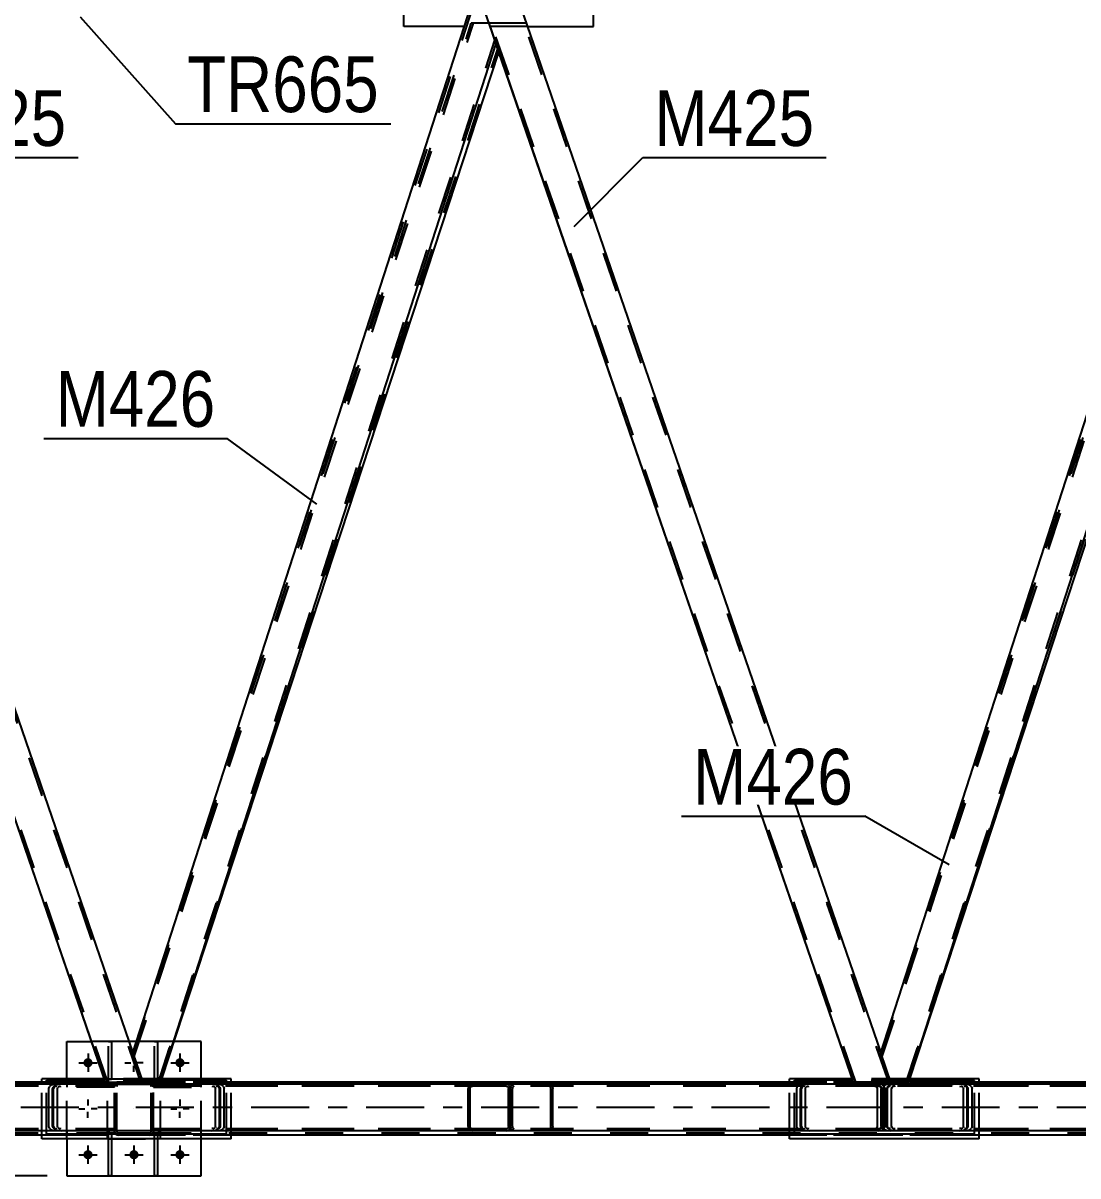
# Model space of a CAD drawing. Header units: millimetres. Extents: x -836 to 353, y -855 to -14.
# Drawn here: x 53.5 to 107.7, y -117.9 to -58.6 of the extents above; entities that cross this region are included whole.
import ezdxf

# ---------------------------------------------------------------- set-up
doc = ezdxf.new("R2010")
doc.units = ezdxf.units.MM
doc.linetypes.add('DXK_LINE_DOT2', pattern=[3.9198, 1.9599, -1.9599])
doc.linetypes.add('DXK_LINE_DOT3', pattern=[5.9187, 2.979, -0.9799, 0.9799, -0.9799])
doc.styles.add('Arial Narrow', font='ARIALN.TTF', dxfattribs={"height": 0.2})

# ---------------------------------------------------------------- blocks, each defined once
blk = doc.blocks.new('Part-570393895-10934 - 10523')
at = {"color": 7, "linetype": 'DXK_LINE_DOT2'}
for p, q in [((40.888, -58.637), (38.965, -58.637)), ((39.477, -60.125), (38.965, -58.637)), ((57.824, -113.084), (39.08, -58.637)), ((59.517, -113.084), (40.772, -58.637)), ((59.632, -113.084), (40.888, -58.637)), ((57.709, -113.084), (57.647, -112.902)), ((57.709, -113.084), (59.632, -113.084)), ((57.709, -113.084), (57.727, -113.084))]:
    blk.add_line(p, q, dxfattribs=at)
at = {"color": 2, "linetype": 'Continuous'}
blk.add_line((57.647, -112.902), (39.477, -60.125), dxfattribs=at)
blk = doc.blocks.new('Bolt-570393895-10650 - 10523')
at = {"linetype": 'Continuous'}
for points in [[(57.039, -112.084, -1), (56.566, -112.083, -1)], [(61.766, -112.084, -1), (61.294, -112.084, -1)], [(57.039, -116.811, -1), (56.566, -116.811, -1)], [(59.402, -116.811, -1), (58.929, -116.811, -1)], [(61.766, -116.811, -1), (61.293, -116.811, -1)]]:
    blk.add_hatch(color=1, dxfattribs=at).paths.add_polyline_path(points)
at = {"color": 1, "linetype": 'Continuous'}
for p, q in [((56.803, -111.611), (56.803, -112.556)), ((59.166, -111.611), (59.166, -111.926)), ((61.53, -111.611), (61.53, -112.557)), ((56.33, -112.083), (57.275, -112.084)), ((58.694, -112.084), (59.008, -112.084)), ((59.166, -112.556), (59.166, -112.242)), ((59.639, -112.084), (59.324, -112.084)), ((61.057, -112.084), (62.003, -112.084)), ((56.802, -113.974), (56.802, -114.289)), ((61.53, -113.975), (61.53, -114.29)), ((56.33, -114.447), (56.645, -114.447)), ((56.802, -114.92), (56.802, -114.605)), ((57.275, -114.447), (56.96, -114.447)), ((61.057, -114.448), (61.372, -114.448)), ((61.53, -114.92), (61.53, -114.606)), ((62.002, -114.448), (61.688, -114.448)), ((56.802, -116.338), (56.802, -117.284)), ((59.166, -116.338), (59.166, -117.284)), ((61.53, -116.339), (61.529, -117.284)), ((56.329, -116.811), (57.275, -116.811)), ((58.693, -116.811), (59.639, -116.811)), ((61.057, -116.811), (62.002, -116.811))]:
    blk.add_line(p, q, dxfattribs=at)
blk = doc.blocks.new('Part-570393895-11358 - 10523')
at = {"color": 7, "linetype": 'DXK_LINE_DOT2'}
for p, q in [((57.802, -115.993), (57.803, -112.902)), ((57.803, -112.902), (60.53, -112.902)), ((60.53, -115.993), (60.53, -112.902)), ((57.802, -115.993), (60.53, -115.993))]:
    blk.add_line(p, q, dxfattribs=at)
blk = doc.blocks.new('Part-570393895-10839 - 10523')
at = {"color": 2, "linetype": 'Continuous'}
for p, q in [((57.647, -112.902), (54.424, -112.902)), ((54.424, -113.183), (54.424, -112.902)), ((64.169, -112.902), (60.595, -112.902)), ((64.169, -113.181), (64.169, -112.902)), ((54.424, -115.993), (54.424, -115.583)), ((64.169, -115.993), (54.424, -115.993)), ((64.169, -115.993), (64.169, -115.583))]:
    blk.add_line(p, q, dxfattribs=at)
at = {"color": 7, "linetype": 'DXK_LINE_DOT2'}
for p, q in [((54.424, -115.583), (54.424, -113.183)), ((60.595, -112.902), (57.647, -112.902)), ((64.169, -115.583), (64.169, -113.181))]:
    blk.add_line(p, q, dxfattribs=at)
blk = doc.blocks.new('Part-570393895-10755 - 10523')
at = {"color": 7, "linetype": 'DXK_LINE_DOT2'}
for p, q in [((59.12, -111.596), (76.51, -58.637)), ((59.178, -111.766), (76.625, -58.637)), ((77.423, -58.637), (76.51, -58.637)), ((77.786, -59.691), (77.423, -58.637)), ((77.935, -60.125), (77.84, -59.849)), ((60.43, -113.084), (77.877, -59.954)), ((59.632, -113.084), (59.12, -111.596)), ((60.545, -113.084), (59.632, -113.084)), ((60.545, -113.084), (60.604, -112.902))]:
    blk.add_line(p, q, dxfattribs=at)
at = {"color": 2, "linetype": 'Continuous'}
for p, q in [((77.818, -59.784), (77.786, -59.691)), ((77.935, -60.125), (77.818, -59.784)), ((60.604, -112.902), (77.935, -60.125))]:
    blk.add_line(p, q, dxfattribs=at)
blk = doc.blocks.new('Part-570393895-10776 - 10523')
at = {"color": 2, "linetype": 'Continuous'}
for p, q in [((77.128, -57.727), (77.11, -57.727)), ((78.891, -57.727), (77.128, -57.727)), ((79.033, -57.727), (78.891, -57.727)), ((79.033, -57.727), (97.571, -111.575)), ((96.202, -113.183), (77.786, -59.69))]:
    blk.add_line(p, q, dxfattribs=at)
at = {"color": 7, "linetype": 'DXK_LINE_DOT2'}
for p, q in [((77.786, -59.69), (77.11, -57.727)), ((96.317, -113.183), (77.226, -57.727)), ((98.009, -113.183), (78.918, -57.727)), ((79.016, -57.727), (78.966, -57.727)), ((79.033, -57.727), (79.016, -57.727)), ((98.125, -113.183), (97.571, -111.575)), ((96.202, -113.183), (98.125, -113.183)), ((96.202, -113.183), (96.219, -113.183))]:
    blk.add_line(p, q, dxfattribs=at)
blk = doc.blocks.new('Part-570393895-11237 - 10523')
at = {"color": 2, "linetype": 'Continuous'}
for p, q in [((73.042, -55.909), (73.042, -55.719)), ((73.042, -55.719), (73.729, -55.719)), ((82.788, -55.719), (82.102, -55.719)), ((82.788, -55.909), (82.788, -55.719)), ((73.042, -58.81), (73.042, -58.312)), ((82.788, -58.81), (82.788, -58.31)), ((76.16, -58.81), (73.042, -58.81)), ((79.406, -58.81), (82.788, -58.81))]:
    blk.add_line(p, q, dxfattribs=at)
at = {"color": 7, "linetype": 'DXK_LINE_DOT2'}
for p, q in [((73.042, -58.312), (73.042, -55.909)), ((82.102, -55.719), (73.729, -55.719)), ((82.788, -58.31), (82.788, -55.909)), ((79.406, -58.81), (76.16, -58.81))]:
    blk.add_line(p, q, dxfattribs=at)
blk = doc.blocks.new('Part-570393895-10842 - 10523')
at = {"color": 2, "linetype": 'Continuous'}
for p, q in [((96.105, -112.902), (92.882, -112.902)), ((92.882, -113.183), (92.882, -112.902)), ((102.628, -112.902), (99.053, -112.902)), ((102.628, -113.181), (102.628, -112.902)), ((92.882, -115.993), (92.882, -115.583)), ((102.628, -115.993), (92.882, -115.993)), ((102.628, -115.993), (102.628, -115.583))]:
    blk.add_line(p, q, dxfattribs=at)
at = {"color": 7, "linetype": 'DXK_LINE_DOT2'}
for p, q in [((92.882, -115.583), (92.882, -113.183)), ((99.053, -112.902), (96.105, -112.902)), ((102.628, -115.583), (102.628, -113.181))]:
    blk.add_line(p, q, dxfattribs=at)
blk = doc.blocks.new('Part-570393895-11247 - 10523')
at = {"color": 7, "linetype": 'DXK_LINE_DOT2'}
for p, q in [((98.16, -113.197), (98.311, -113.181)), ((116.786, -113.182), (98.311, -113.181)), ((101.869, -113.181), (102.02, -113.198)), ((115.008, -113.182), (114.932, -113.199)), ((116.862, -113.199), (116.786, -113.182)), ((97.916, -113.399), (97.946, -113.315)), ((97.916, -115.363), (97.916, -113.399)), ((98.128, -113.357), (98.113, -113.399)), ((98.113, -115.363), (98.113, -113.399)), ((98.311, -113.29), (98.235, -113.298)), ((116.786, -113.291), (98.311, -113.29)), ((101.944, -113.298), (101.869, -113.29)), ((102.066, -113.399), (102.051, -113.357)), ((102.066, -115.363), (102.066, -113.399)), ((102.234, -113.316), (102.264, -113.399)), ((102.264, -115.363), (102.264, -113.399)), ((114.825, -113.317), (114.81, -113.4)), ((114.81, -115.364), (114.81, -113.4)), ((114.868, -113.246), (114.825, -113.317)), ((114.932, -113.199), (114.868, -113.246)), ((114.909, -113.4), (114.916, -113.358)), ((114.909, -115.364), (114.909, -113.4)), ((114.916, -113.358), (114.938, -113.323)), ((114.938, -113.323), (114.97, -113.299)), ((114.97, -113.299), (115.008, -113.291)), ((116.786, -113.291), (116.824, -113.299)), ((116.824, -113.299), (116.856, -113.323)), ((116.856, -113.323), (116.878, -113.359)), ((116.926, -113.246), (116.862, -113.199)), ((116.878, -113.359), (116.885, -113.4)), ((116.885, -115.364), (116.885, -113.4)), ((116.969, -113.317), (116.926, -113.246)), ((116.984, -113.4), (116.969, -113.317)), ((116.984, -115.364), (116.984, -113.4)), ((97.946, -115.446), (97.916, -115.363)), ((98.113, -115.363), (98.128, -115.404)), ((98.311, -115.581), (98.16, -115.564)), ((98.235, -115.463), (98.311, -115.472)), ((116.786, -115.473), (98.311, -115.472)), ((101.869, -115.472), (101.944, -115.464)), ((102.02, -115.564), (101.869, -115.581)), ((102.051, -115.405), (102.066, -115.363)), ((102.264, -115.363), (102.234, -115.446)), ((114.81, -115.364), (114.825, -115.447)), ((114.825, -115.447), (114.868, -115.518)), ((114.868, -115.518), (114.932, -115.565)), ((114.916, -115.406), (114.909, -115.364)), ((114.937, -115.441), (114.916, -115.406)), ((114.932, -115.565), (115.007, -115.582)), ((114.97, -115.465), (114.937, -115.441)), ((115.007, -115.473), (114.97, -115.465)), ((116.824, -115.465), (116.786, -115.473)), ((116.786, -115.582), (116.862, -115.565)), ((116.856, -115.441), (116.824, -115.465)), ((116.878, -115.406), (116.856, -115.441)), ((116.862, -115.565), (116.926, -115.518)), ((116.885, -115.364), (116.878, -115.406)), ((116.926, -115.518), (116.969, -115.447)), ((116.969, -115.447), (116.984, -115.364)), ((116.786, -115.582), (98.311, -115.581))]:
    blk.add_line(p, q, dxfattribs=at)
for centre, radius, start, end in [((98.221, -113.562), 0.369, 99.57734, 138.20544), ((98.266, -113.48), 0.185, 99.57734, 138.20544), ((101.914, -113.481), 0.185, 41.78626, 80.41436), ((101.959, -113.562), 0.369, 41.78626, 80.41436), ((98.221, -115.2), 0.369, 221.78626, 260.41436), ((98.266, -115.281), 0.185, 221.78626, 260.41436), ((101.914, -115.281), 0.185, 279.57734, 318.20544), ((101.958, -115.2), 0.369, 279.57734, 318.20544)]:
    blk.add_arc(centre, radius, start, end, dxfattribs=at)
blk = doc.blocks.new('Part-570393895-11243 - 10523')
at = {"color": 7, "linetype": 'DXK_LINE_DOT2'}
for p, q in [((40.259, -113.183), (40.19, -113.199)), ((42.044, -113.182), (42.12, -113.199)), ((58.172, -113.183), (54.671, -113.183)), ((55.43, -113.183), (55.278, -113.2)), ((58.171, -115.583), (58.172, -113.183)), ((40.068, -113.4), (40.083, -113.317)), ((40.068, -115.364), (40.068, -113.4)), ((40.083, -113.317), (40.126, -113.246)), ((40.126, -113.246), (40.19, -113.199)), ((40.174, -113.359), (40.166, -113.4)), ((40.166, -115.364), (40.166, -113.4)), ((40.195, -113.323), (40.174, -113.359)), ((40.227, -113.3), (40.195, -113.323)), ((40.265, -113.291), (40.227, -113.3)), ((58.172, -113.293), (40.265, -113.291)), ((42.082, -113.3), (42.044, -113.291)), ((42.114, -113.323), (42.082, -113.3)), ((42.136, -113.359), (42.114, -113.323)), ((42.12, -113.199), (42.184, -113.246)), ((42.143, -113.4), (42.136, -113.359)), ((42.143, -115.364), (42.143, -113.4)), ((42.184, -113.246), (42.227, -113.317)), ((42.227, -113.317), (42.242, -113.4)), ((42.242, -115.364), (42.242, -113.4)), ((55.064, -113.318), (55.034, -113.401)), ((55.034, -115.365), (55.034, -113.401)), ((55.232, -113.401), (55.247, -113.36)), ((55.232, -115.365), (55.232, -113.401)), ((55.354, -113.301), (55.43, -113.292)), ((40.083, -115.447), (40.068, -115.364)), ((40.125, -115.518), (40.083, -115.447)), ((40.19, -115.566), (40.125, -115.518)), ((40.166, -115.364), (40.174, -115.406)), ((40.174, -115.406), (40.195, -115.441)), ((40.265, -115.582), (40.19, -115.566)), ((40.195, -115.441), (40.227, -115.465)), ((40.227, -115.465), (40.265, -115.473)), ((58.171, -115.474), (40.265, -115.473)), ((42.044, -115.473), (42.082, -115.465)), ((42.12, -115.566), (42.044, -115.582)), ((42.082, -115.465), (42.114, -115.441)), ((42.114, -115.441), (42.135, -115.406)), ((42.184, -115.518), (42.12, -115.566)), ((42.135, -115.406), (42.143, -115.364)), ((42.227, -115.448), (42.184, -115.518)), ((42.242, -115.364), (42.227, -115.448)), ((55.034, -115.365), (55.064, -115.449)), ((55.247, -115.407), (55.232, -115.365)), ((55.278, -115.567), (55.43, -115.583)), ((55.43, -115.474), (55.354, -115.466)), ((58.171, -115.583), (40.265, -115.582))]:
    blk.add_line(p, q, dxfattribs=at)
at = {"color": 2, "linetype": 'Continuous'}
for p, q in [((40.265, -113.182), (40.259, -113.183)), ((54.671, -113.183), (40.265, -113.182))]:
    blk.add_line(p, q, dxfattribs=at)
at = {"color": 7, "linetype": 'DXK_LINE_DOT2'}
for centre, radius, start, end in [((55.34, -113.564), 0.369, 99.57734, 138.20544), ((55.385, -113.483), 0.185, 99.57734, 138.20544), ((55.34, -115.202), 0.369, 221.78626, 260.41436), ((55.385, -115.284), 0.185, 221.78626, 260.41436)]:
    blk.add_arc(centre, radius, start, end, dxfattribs=at)
blk = doc.blocks.new('Part-570393895-10860 - 10523')
at = {"color": 7, "linetype": 'DXK_LINE_DOT2'}
for p, q in [((57.86, -115.993), (57.86, -115.704)), ((57.86, -115.704), (58.005, -115.704)), ((57.86, -115.976), (58.005, -115.976)), ((58.005, -115.704), (58.005, -115.993))]:
    blk.add_line(p, q, dxfattribs=at)
at = {"color": 2, "linetype": 'Continuous'}
for p, q in [((57.86, -117.902), (57.86, -115.993)), ((58.005, -115.993), (58.005, -117.902)), ((58.005, -117.902), (57.86, -117.902))]:
    blk.add_line(p, q, dxfattribs=at)
blk = doc.blocks.new('Part-570393895-10873 - 10523')
at = {"color": 2, "linetype": 'Continuous'}
for p, q in [((38.67, -57.727), (38.652, -57.727)), ((40.432, -57.727), (38.67, -57.727)), ((40.575, -57.727), (40.432, -57.727)), ((40.575, -57.727), (59.113, -111.575)), ((57.744, -113.183), (39.328, -59.69))]:
    blk.add_line(p, q, dxfattribs=at)
at = {"color": 7, "linetype": 'DXK_LINE_DOT2'}
for p, q in [((39.328, -59.69), (38.652, -57.727)), ((57.859, -113.183), (38.767, -57.727)), ((59.551, -113.183), (40.46, -57.727)), ((40.557, -57.727), (40.507, -57.727)), ((40.575, -57.727), (40.557, -57.727)), ((59.667, -113.183), (59.113, -111.575)), ((57.744, -113.183), (59.667, -113.183)), ((57.744, -113.183), (57.761, -113.183))]:
    blk.add_line(p, q, dxfattribs=at)
blk = doc.blocks.new('Part-570393895-10893 - 10523')
at = {"color": 2, "linetype": 'Continuous'}
for p, q in [((97.571, -111.575), (114.968, -57.727)), ((115.568, -57.727), (114.968, -57.727)), ((116.126, -59.347), (115.568, -57.727)), ((98.962, -113.183), (116.244, -59.69)), ((116.244, -59.69), (116.126, -59.347)), ((98.125, -113.183), (97.571, -111.575))]:
    blk.add_line(p, q, dxfattribs=at)
at = {"color": 7, "linetype": 'DXK_LINE_DOT2'}
for p, q in [((97.63, -111.747), (115.082, -57.727)), ((114.985, -57.727), (114.968, -57.727)), ((98.847, -113.183), (116.185, -59.519)), ((116.244, -59.69), (116.149, -59.413)), ((98.962, -113.183), (98.125, -113.183))]:
    blk.add_line(p, q, dxfattribs=at)
blk = doc.blocks.new('Part-570393895-10896 - 10523')
at = {"color": 7, "linetype": 'DXK_LINE_DOT2'}
for p, q in [((60.223, -115.993), (60.223, -115.704)), ((60.223, -115.704), (60.369, -115.704)), ((60.223, -115.977), (60.369, -115.977)), ((60.369, -115.704), (60.369, -115.993))]:
    blk.add_line(p, q, dxfattribs=at)
at = {"color": 2, "linetype": 'Continuous'}
for p, q in [((60.223, -117.902), (60.223, -115.993)), ((60.369, -115.993), (60.369, -117.902)), ((60.369, -117.902), (60.223, -117.902))]:
    blk.add_line(p, q, dxfattribs=at)
blk = doc.blocks.new('Part-570393895-10902 - 10523')
at = {"color": 7, "linetype": 'DXK_LINE_DOT2'}
for p, q in [((60.224, -113.195), (60.224, -110.993)), ((60.224, -110.993), (60.369, -110.993)), ((60.369, -110.993), (60.369, -113.195)), ((60.224, -112.922), (60.369, -112.922)), ((60.369, -113.195), (60.224, -113.195))]:
    blk.add_line(p, q, dxfattribs=at)
blk = doc.blocks.new('Part-570393895-10905 - 10523')
at = {"color": 7, "linetype": 'DXK_LINE_DOT2'}
for p, q in [((57.86, -113.195), (57.86, -110.993)), ((57.86, -110.993), (58.006, -110.993)), ((58.006, -110.993), (58.005, -113.195)), ((57.86, -112.922), (58.005, -112.922)), ((58.005, -113.195), (57.86, -113.195))]:
    blk.add_line(p, q, dxfattribs=at)
blk = doc.blocks.new('Part-570393895-10908 - 10523')
at = {"color": 7, "linetype": 'DXK_LINE_DOT2'}
for p, q in [((62.621, -113.193), (60.166, -113.193)), ((60.166, -113.193), (60.166, -113.338)), ((60.439, -113.338), (60.439, -113.193)), ((62.621, -113.339), (62.621, -113.193)), ((60.166, -113.338), (62.621, -113.339))]:
    blk.add_line(p, q, dxfattribs=at)
blk = doc.blocks.new('Part-570393895-10911 - 10523')
at = {"color": 7, "linetype": 'DXK_LINE_DOT2'}
for p, q in [((62.621, -115.557), (60.166, -115.557)), ((60.166, -115.557), (60.166, -115.702)), ((60.439, -115.702), (60.439, -115.557)), ((62.621, -115.702), (62.621, -115.557)), ((60.166, -115.702), (62.621, -115.702))]:
    blk.add_line(p, q, dxfattribs=at)
blk = doc.blocks.new('Part-570393895-10926 - 10523')
at = {"color": 7, "linetype": 'DXK_LINE_DOT2'}
for p, q in [((58.384, -113.084), (58.301, -113.1)), ((58.301, -113.1), (58.384, -113.084)), ((58.384, -113.193), (58.343, -113.201)), ((59.948, -113.084), (58.384, -113.084)), ((59.948, -113.193), (58.384, -113.193)), ((60.032, -113.1), (59.948, -113.084)), ((59.948, -113.084), (60.032, -113.1)), ((59.99, -113.201), (59.948, -113.193)), ((58.183, -113.218), (58.166, -113.302)), ((58.166, -113.302), (58.183, -113.218)), ((58.166, -115.593), (58.166, -113.302)), ((58.284, -113.26), (58.275, -113.302)), ((58.275, -115.593), (58.275, -113.302)), ((58.307, -113.225), (58.284, -113.26)), ((58.343, -113.201), (58.307, -113.225)), ((60.025, -113.225), (59.99, -113.201)), ((60.049, -113.26), (60.025, -113.225)), ((60.057, -113.302), (60.049, -113.26)), ((60.057, -115.593), (60.057, -113.302)), ((60.166, -113.302), (60.15, -113.219)), ((60.15, -113.219), (60.166, -113.302)), ((60.166, -115.593), (60.166, -113.302)), ((58.166, -115.593), (58.183, -115.676)), ((58.183, -115.676), (58.166, -115.593)), ((58.275, -115.593), (58.283, -115.634)), ((58.283, -115.634), (58.307, -115.67)), ((58.301, -115.794), (58.384, -115.811)), ((58.384, -115.811), (58.301, -115.794)), ((58.307, -115.67), (58.342, -115.694)), ((58.342, -115.694), (58.384, -115.702)), ((59.948, -115.702), (58.384, -115.702)), ((59.948, -115.811), (58.384, -115.811)), ((59.948, -115.702), (59.99, -115.694)), ((59.948, -115.811), (60.031, -115.794)), ((60.031, -115.794), (59.948, -115.811)), ((59.99, -115.694), (60.025, -115.67)), ((60.025, -115.67), (60.049, -115.635)), ((60.049, -115.635), (60.057, -115.593)), ((60.149, -115.676), (60.166, -115.593)), ((60.166, -115.593), (60.149, -115.676))]:
    blk.add_line(p, q, dxfattribs=at)
at = {"color": 7, "linetype": 'DXK_LINE_DOT3'}
blk.add_line((59.166, -114.447), (59.166, -114.447), dxfattribs=at)
at = {"color": 7, "linetype": 'DXK_LINE_DOT2'}
for centre, start, end in [((58.384, -113.302), 112.49427, 157.49427), ((58.384, -113.302), 112.49427, 157.49427), ((59.948, -113.302), 22.49427, 67.49427), ((59.948, -113.302), 22.49427, 67.49427), ((58.384, -115.593), 202.49427, 247.49427), ((58.384, -115.593), 202.49427, 247.49427), ((59.948, -115.593), 292.49427, 337.49427), ((59.948, -115.593), 292.49427, 337.49427)]:
    blk.add_arc(centre, 0.218, start, end, dxfattribs=at)
blk = doc.blocks.new('Part-570393895-10937 - 10523')
at = {"color": 7, "linetype": 'DXK_LINE_DOT2'}
for p, q in [((97.578, -111.596), (114.969, -58.637)), ((97.637, -111.766), (115.083, -58.637)), ((115.881, -58.637), (114.969, -58.637)), ((116.244, -59.691), (115.881, -58.637)), ((116.394, -60.125), (116.299, -59.849)), ((98.888, -113.084), (116.335, -59.954)), ((98.09, -113.084), (97.578, -111.596)), ((99.003, -113.084), (98.09, -113.084)), ((99.003, -113.084), (99.063, -112.902))]:
    blk.add_line(p, q, dxfattribs=at)
at = {"color": 2, "linetype": 'Continuous'}
for p, q in [((116.276, -59.784), (116.244, -59.691)), ((116.394, -60.125), (116.276, -59.784)), ((99.063, -112.902), (116.394, -60.125))]:
    blk.add_line(p, q, dxfattribs=at)
blk = doc.blocks.new('Part-570393895-10978 - 10523')
at = {"color": 2, "linetype": 'Continuous'}
for p, q in [((59.113, -111.575), (76.51, -57.727)), ((77.11, -57.727), (76.51, -57.727)), ((77.668, -59.347), (77.11, -57.727)), ((60.504, -113.183), (77.786, -59.69)), ((77.786, -59.69), (77.668, -59.347)), ((59.667, -113.183), (59.113, -111.575))]:
    blk.add_line(p, q, dxfattribs=at)
at = {"color": 7, "linetype": 'DXK_LINE_DOT2'}
for p, q in [((59.172, -111.747), (76.624, -57.727)), ((76.527, -57.727), (76.51, -57.727)), ((60.389, -113.183), (77.727, -59.519)), ((77.786, -59.69), (77.69, -59.413)), ((60.504, -113.183), (59.667, -113.183))]:
    blk.add_line(p, q, dxfattribs=at)
blk = doc.blocks.new('Part-570393895-11110 - 10523')
at = {"color": 7, "linetype": 'DXK_LINE_DOT2'}
for p, q in [((21.14, -113.182), (20.997, -113.197)), ((21.148, -113.181), (21.14, -113.182)), ((25.465, -113.181), (21.148, -113.181)), ((24.857, -113.198), (24.706, -113.181)), ((58.172, -113.183), (40.265, -113.182)), ((55.032, -113.2), (55.183, -113.183)), ((58.171, -115.583), (58.172, -113.183)), ((20.752, -115.363), (20.753, -113.399)), ((20.783, -113.315), (20.753, -113.399)), ((20.95, -113.399), (20.965, -113.357)), ((20.95, -115.363), (20.95, -113.399)), ((21.072, -113.298), (21.148, -113.29)), ((58.172, -113.293), (21.148, -113.29)), ((24.706, -113.29), (24.781, -113.298)), ((24.888, -113.357), (24.903, -113.399)), ((24.903, -115.363), (24.903, -113.399)), ((25.101, -113.399), (25.071, -113.316)), ((25.101, -115.363), (25.101, -113.399)), ((54.787, -115.365), (54.788, -113.401)), ((54.788, -113.401), (54.818, -113.318)), ((55, -113.36), (54.985, -113.401)), ((54.985, -115.365), (54.985, -113.401)), ((55.183, -113.292), (55.107, -113.301)), ((20.752, -115.363), (20.782, -115.446)), ((20.965, -115.404), (20.95, -115.363)), ((20.996, -115.564), (21.148, -115.581)), ((21.148, -115.472), (21.072, -115.463)), ((58.171, -115.474), (21.148, -115.472)), ((24.781, -115.464), (24.705, -115.472)), ((24.705, -115.581), (24.857, -115.564)), ((24.903, -115.363), (24.888, -115.405)), ((25.071, -115.446), (25.101, -115.363)), ((54.818, -115.448), (54.787, -115.365)), ((54.985, -115.365), (55, -115.407)), ((55.183, -115.583), (55.031, -115.567)), ((55.107, -115.466), (55.183, -115.474)), ((58.171, -115.583), (21.148, -115.581))]:
    blk.add_line(p, q, dxfattribs=at)
at = {"color": 2, "linetype": 'Continuous'}
blk.add_line((40.265, -113.182), (25.465, -113.181), dxfattribs=at)
at = {"color": 7, "linetype": 'DXK_LINE_DOT2'}
for centre, radius, start, end in [((21.058, -113.562), 0.369, 99.57734, 138.20544), ((21.103, -113.48), 0.185, 99.57734, 138.20544), ((24.75, -113.481), 0.185, 41.78626, 80.41436), ((24.795, -113.562), 0.369, 41.78626, 80.41436), ((55.093, -113.564), 0.369, 99.57734, 138.20544), ((55.138, -113.483), 0.185, 99.57734, 138.20544), ((21.058, -115.2), 0.369, 221.78626, 260.41436), ((21.103, -115.281), 0.185, 221.78626, 260.41436), ((24.75, -115.281), 0.185, 279.57734, 318.20544), ((24.795, -115.2), 0.369, 279.57734, 318.20544), ((55.093, -115.202), 0.369, 221.78626, 260.41436), ((55.138, -115.284), 0.185, 221.78626, 260.41436)]:
    blk.add_arc(centre, radius, start, end, dxfattribs=at)
blk = doc.blocks.new('Part-570393895-11019 - 10523')
at = {"color": 7, "linetype": 'DXK_LINE_DOT2'}
for p, q in [((58.166, -113.193), (55.712, -113.193)), ((55.712, -113.193), (55.712, -113.338)), ((57.893, -113.338), (57.893, -113.193)), ((58.166, -113.338), (58.166, -113.193)), ((58.166, -113.338), (55.712, -113.338))]:
    blk.add_line(p, q, dxfattribs=at)
blk = doc.blocks.new('Part-570393895-11022 - 10523')
at = {"color": 7, "linetype": 'DXK_LINE_DOT2'}
for p, q in [((58.166, -115.556), (55.711, -115.556)), ((55.711, -115.556), (55.711, -115.702)), ((57.893, -115.702), (57.893, -115.556)), ((58.166, -115.702), (58.166, -115.556)), ((58.166, -115.702), (55.711, -115.702))]:
    blk.add_line(p, q, dxfattribs=at)
blk = doc.blocks.new('Part-570393895-11025 - 10523')
at = {"color": 2, "linetype": 'Continuous'}
for p, q in [((55.712, -112.902), (55.712, -110.992)), ((55.712, -110.992), (56.989, -110.993)), ((59.301, -110.993), (58.912, -110.993)), ((62.621, -110.993), (61.231, -110.993)), ((62.621, -112.902), (62.621, -110.993)), ((55.711, -115.993), (55.711, -117.902)), ((62.62, -117.902), (62.62, -115.993)), ((55.711, -117.902), (62.62, -117.902))]:
    blk.add_line(p, q, dxfattribs=at)
at = {"color": 7, "linetype": 'DXK_LINE_DOT2'}
for p, q in [((58.912, -110.993), (56.989, -110.993)), ((61.231, -110.993), (59.301, -110.993)), ((55.711, -115.993), (55.712, -112.902)), ((62.62, -115.993), (62.621, -112.902))]:
    blk.add_line(p, q, dxfattribs=at)
blk = doc.blocks.new('Part-570393895-11035 - 10523')
at = {"color": 2, "linetype": 'Continuous'}
for p, q in [((328.591, -113.184), (-8.434, -113.183)), ((328.591, -115.584), (-8.434, -115.583))]:
    blk.add_line(p, q, dxfattribs=at)
at = {"color": 7, "linetype": 'DXK_LINE_DOT2'}
for p, q in [((328.591, -113.293), (-8.434, -113.292)), ((328.591, -115.474), (-8.434, -115.474))]:
    blk.add_line(p, q, dxfattribs=at)
at = {"color": 7, "linetype": 'DXK_LINE_DOT3'}
blk.add_line((328.591, -114.384), (-8.434, -114.383), dxfattribs=at)
blk = doc.blocks.new('Part-570393895-11036 - 10523')
at = {"color": 7, "linetype": 'DXK_LINE_DOT2'}
for p, q in [((324.715, -113.193), (-7.257, -113.193)), ((324.443, -113.084), (54.424, -113.084)), ((64.169, -113.084), (54.424, -113.084)), ((102.628, -113.084), (92.882, -113.084)), ((324.715, -115.702), (-7.257, -115.702)), ((324.443, -115.811), (54.424, -115.811)), ((64.169, -115.811), (54.424, -115.811)), ((102.628, -115.811), (92.882, -115.811))]:
    blk.add_line(p, q, dxfattribs=at)
at = {"color": 2, "linetype": 'Continuous'}
for p, q in [((54.424, -113.084), (25.711, -113.084)), ((92.882, -113.084), (64.169, -113.084)), ((131.34, -113.084), (102.628, -113.084)), ((54.424, -115.811), (25.711, -115.811)), ((92.882, -115.811), (64.169, -115.811)), ((131.34, -115.811), (102.628, -115.811))]:
    blk.add_line(p, q, dxfattribs=at)
blk = doc.blocks.new('Part-570393895-11164 - 10523')
at = {"color": 7, "linetype": 'DXK_LINE_DOT2'}
for p, q in [((58.39, -113.084), (58.306, -113.1)), ((58.306, -113.1), (58.39, -113.084)), ((58.39, -113.193), (58.348, -113.201)), ((59.953, -113.084), (58.39, -113.084)), ((59.953, -113.193), (58.39, -113.193)), ((60.037, -113.1), (59.953, -113.084)), ((59.953, -113.084), (60.037, -113.1)), ((59.995, -113.201), (59.953, -113.193)), ((58.171, -115.593), (58.172, -113.302)), ((58.188, -113.218), (58.172, -113.302)), ((58.172, -113.302), (58.188, -113.218)), ((58.28, -115.593), (58.281, -113.302)), ((58.289, -113.26), (58.281, -113.302)), ((58.313, -113.225), (58.289, -113.26)), ((58.348, -113.201), (58.313, -113.225)), ((60.031, -113.225), (59.995, -113.201)), ((60.054, -113.26), (60.031, -113.225)), ((60.062, -113.302), (60.054, -113.26)), ((60.062, -115.593), (60.062, -113.302)), ((60.172, -113.302), (60.155, -113.219)), ((60.155, -113.219), (60.172, -113.302)), ((60.171, -115.593), (60.172, -113.302)), ((58.171, -115.593), (58.188, -115.676)), ((58.188, -115.676), (58.171, -115.593)), ((58.28, -115.593), (58.289, -115.635)), ((58.289, -115.635), (58.312, -115.67)), ((58.389, -115.811), (58.306, -115.794)), ((58.312, -115.67), (58.348, -115.694)), ((58.348, -115.694), (58.39, -115.702)), ((59.953, -115.702), (58.39, -115.702)), ((59.953, -115.702), (59.995, -115.694)), ((60.037, -115.795), (59.953, -115.811)), ((59.995, -115.694), (60.03, -115.67)), ((60.03, -115.67), (60.054, -115.635)), ((60.054, -115.635), (60.062, -115.593)), ((60.155, -115.676), (60.171, -115.593)), ((60.171, -115.593), (60.155, -115.676))]:
    blk.add_line(p, q, dxfattribs=at)
at = {"color": 2, "linetype": 'Continuous'}
for p, q in [((58.306, -115.794), (58.389, -115.811)), ((59.953, -115.811), (58.389, -115.811)), ((59.953, -115.811), (60.037, -115.795))]:
    blk.add_line(p, q, dxfattribs=at)
at = {"color": 7, "linetype": 'DXK_LINE_DOT2'}
for centre, start, end in [((58.39, -113.302), 112.49427, 157.49427), ((58.39, -113.302), 112.49427, 157.49427), ((59.953, -113.302), 22.49427, 67.49427), ((59.953, -113.302), 22.49427, 67.49427), ((58.39, -115.593), 202.49427, 225.66777), ((58.39, -115.593), 202.49427, 247.49427), ((59.953, -115.593), 292.49427, 337.49427), ((59.953, -115.593), 314.34468, 337.49427)]:
    blk.add_arc(centre, 0.218, start, end, dxfattribs=at)
at = {"color": 2, "linetype": 'Continuous'}
for centre, start, end in [((58.39, -115.593), 225.66777, 247.49427), ((59.953, -115.593), 292.49427, 314.34468)]:
    blk.add_arc(centre, 0.218, start, end, dxfattribs=at)
blk = doc.blocks.new('Part-570393895-11186 - 10523')
at = {"color": 7, "linetype": 'DXK_LINE_DOT2'}
for p, q in [((79.346, -58.637), (77.423, -58.637)), ((77.935, -60.125), (77.423, -58.637)), ((96.283, -113.084), (77.538, -58.637)), ((97.975, -113.084), (79.231, -58.637)), ((98.09, -113.084), (79.346, -58.637)), ((96.167, -113.084), (96.105, -112.902)), ((96.167, -113.084), (98.09, -113.084)), ((96.167, -113.084), (96.185, -113.084))]:
    blk.add_line(p, q, dxfattribs=at)
at = {"color": 2, "linetype": 'Continuous'}
blk.add_line((96.105, -112.902), (77.935, -60.125), dxfattribs=at)
blk = doc.blocks.new('Part-570393895-11355 - 10523')
at = {"color": 2, "linetype": 'Continuous'}
for p, q in [((57.675, -112.985), (54.671, -112.985)), ((54.671, -113.183), (54.671, -112.985)), ((63.923, -112.985), (60.568, -112.985)), ((63.923, -113.183), (63.923, -112.985)), ((54.671, -115.748), (54.671, -115.583)), ((63.923, -115.749), (54.671, -115.748)), ((63.923, -115.749), (63.923, -115.583))]:
    blk.add_line(p, q, dxfattribs=at)
at = {"color": 7, "linetype": 'DXK_LINE_DOT2'}
for p, q in [((54.671, -115.583), (54.671, -113.183)), ((60.568, -112.985), (57.675, -112.985)), ((63.923, -115.583), (63.923, -113.183))]:
    blk.add_line(p, q, dxfattribs=at)
blk = doc.blocks.new('Part-570393895-11250 - 10523')
at = {"color": 7, "linetype": 'DXK_LINE_DOT2'}
for p, q in [((60.171, -115.581), (60.172, -113.181)), ((60.172, -113.181), (78.328, -113.182)), ((63.411, -113.181), (63.562, -113.198)), ((76.549, -113.182), (76.474, -113.199)), ((78.404, -113.199), (78.328, -113.182)), ((78.328, -113.291), (60.172, -113.29)), ((63.486, -113.298), (63.411, -113.29)), ((63.608, -113.399), (63.593, -113.357)), ((63.608, -115.363), (63.608, -113.399)), ((63.776, -113.316), (63.806, -113.399)), ((63.806, -115.363), (63.806, -113.399)), ((76.367, -113.317), (76.352, -113.4)), ((76.352, -115.364), (76.352, -113.4)), ((76.41, -113.246), (76.367, -113.317)), ((76.474, -113.199), (76.41, -113.246)), ((76.45, -113.4), (76.458, -113.358)), ((76.45, -115.364), (76.45, -113.4)), ((76.458, -113.358), (76.479, -113.323)), ((76.479, -113.323), (76.512, -113.299)), ((76.512, -113.299), (76.549, -113.291)), ((78.328, -113.291), (78.366, -113.299)), ((78.366, -113.299), (78.398, -113.323)), ((78.398, -113.323), (78.42, -113.359)), ((78.468, -113.246), (78.404, -113.199)), ((78.42, -113.359), (78.427, -113.4)), ((78.427, -115.364), (78.427, -113.4)), ((78.511, -113.317), (78.468, -113.246)), ((78.526, -113.4), (78.511, -113.317)), ((78.526, -115.364), (78.526, -113.4)), ((78.328, -115.473), (60.171, -115.472)), ((63.41, -115.472), (63.486, -115.464)), ((63.562, -115.564), (63.41, -115.581)), ((63.593, -115.405), (63.608, -115.363)), ((63.806, -115.363), (63.776, -115.446)), ((76.352, -115.364), (76.367, -115.447)), ((76.367, -115.447), (76.409, -115.518)), ((76.409, -115.518), (76.474, -115.565)), ((76.458, -115.406), (76.45, -115.364)), ((76.479, -115.441), (76.458, -115.406)), ((76.474, -115.565), (76.549, -115.582)), ((76.511, -115.465), (76.479, -115.441)), ((76.549, -115.473), (76.511, -115.465)), ((78.366, -115.465), (78.328, -115.473)), ((78.328, -115.582), (78.404, -115.565)), ((78.398, -115.441), (78.366, -115.465)), ((78.419, -115.406), (78.398, -115.441)), ((78.404, -115.565), (78.468, -115.518)), ((78.427, -115.364), (78.419, -115.406)), ((78.468, -115.518), (78.511, -115.447)), ((78.511, -115.447), (78.526, -115.364)), ((78.328, -115.582), (60.171, -115.581))]:
    blk.add_line(p, q, dxfattribs=at)
for centre, radius, start, end in [((63.455, -113.481), 0.185, 41.78626, 80.41436), ((63.5, -113.562), 0.369, 41.78626, 80.41436), ((63.455, -115.281), 0.185, 279.57734, 318.20544), ((63.5, -115.2), 0.369, 279.57734, 318.20544)]:
    blk.add_arc(centre, radius, start, end, dxfattribs=at)
blk = doc.blocks.new('Part-570393895-11271 - 10523')
at = {"color": 7, "linetype": 'DXK_LINE_DOT2'}
for p, q in [((78.718, -113.183), (78.648, -113.199)), ((80.502, -113.182), (80.578, -113.199)), ((97.446, -113.183), (93.129, -113.183)), ((93.888, -113.183), (93.737, -113.2)), ((97.597, -113.2), (97.446, -113.183)), ((78.526, -113.4), (78.541, -113.317)), ((78.526, -115.364), (78.526, -113.4)), ((78.541, -113.317), (78.584, -113.246)), ((78.584, -113.246), (78.648, -113.199)), ((78.632, -113.359), (78.625, -113.4)), ((78.625, -115.364), (78.625, -113.4)), ((78.654, -113.323), (78.632, -113.359)), ((78.686, -113.3), (78.654, -113.323)), ((78.724, -113.291), (78.686, -113.3)), ((97.446, -113.293), (78.724, -113.291)), ((80.54, -113.3), (80.502, -113.291)), ((80.572, -113.323), (80.54, -113.3)), ((80.594, -113.359), (80.572, -113.323)), ((80.578, -113.199), (80.642, -113.246)), ((80.601, -113.4), (80.594, -113.359)), ((80.601, -115.364), (80.601, -113.4)), ((80.642, -113.246), (80.685, -113.317)), ((80.685, -113.317), (80.7, -113.4)), ((80.7, -115.364), (80.7, -113.4)), ((93.492, -115.365), (93.493, -113.401)), ((93.523, -113.318), (93.493, -113.401)), ((93.69, -113.401), (93.705, -113.36)), ((93.69, -115.365), (93.69, -113.401)), ((93.812, -113.301), (93.888, -113.292)), ((97.446, -113.293), (97.521, -113.301)), ((97.669, -113.227), (97.597, -113.2)), ((97.628, -113.36), (97.643, -113.402)), ((97.643, -115.365), (97.643, -113.402)), ((97.669, -115.54), (97.669, -113.227)), ((97.697, -113.247), (97.669, -113.227)), ((97.74, -113.318), (97.697, -113.247)), ((97.755, -113.402), (97.74, -113.318)), ((97.755, -115.365), (97.755, -113.402)), ((78.541, -115.447), (78.526, -115.364)), ((78.584, -115.518), (78.541, -115.447)), ((78.648, -115.566), (78.584, -115.518)), ((78.625, -115.364), (78.632, -115.406)), ((78.632, -115.406), (78.653, -115.441)), ((78.723, -115.582), (78.648, -115.566)), ((78.653, -115.441), (78.686, -115.465)), ((78.686, -115.465), (78.723, -115.473)), ((97.446, -115.474), (78.723, -115.473)), ((80.502, -115.473), (80.54, -115.465)), ((80.578, -115.566), (80.502, -115.582)), ((80.54, -115.465), (80.572, -115.441)), ((80.572, -115.441), (80.594, -115.406)), ((80.642, -115.518), (80.578, -115.566)), ((80.594, -115.406), (80.601, -115.364)), ((80.685, -115.448), (80.642, -115.518)), ((80.7, -115.364), (80.685, -115.448)), ((93.492, -115.365), (93.523, -115.449)), ((93.705, -115.407), (93.69, -115.365)), ((93.736, -115.567), (93.888, -115.583)), ((93.888, -115.474), (93.812, -115.466)), ((97.521, -115.466), (97.446, -115.474)), ((97.446, -115.583), (97.597, -115.567)), ((97.597, -115.567), (97.669, -115.54)), ((97.643, -115.365), (97.628, -115.407)), ((97.669, -115.54), (97.697, -115.52)), ((97.697, -115.52), (97.74, -115.449)), ((97.74, -115.449), (97.755, -115.365)), ((97.446, -115.583), (78.723, -115.582))]:
    blk.add_line(p, q, dxfattribs=at)
at = {"color": 2, "linetype": 'Continuous'}
for p, q in [((78.724, -113.182), (78.718, -113.183)), ((93.129, -113.183), (78.724, -113.182))]:
    blk.add_line(p, q, dxfattribs=at)
at = {"color": 7, "linetype": 'DXK_LINE_DOT2'}
for centre, radius, start, end in [((93.798, -113.564), 0.369, 99.57734, 138.20544), ((93.843, -113.483), 0.185, 99.57734, 138.20544), ((97.491, -113.483), 0.185, 41.78626, 80.41436), ((93.798, -115.202), 0.369, 221.78626, 260.41436), ((93.843, -115.284), 0.185, 221.78626, 260.41436), ((97.49, -115.284), 0.185, 279.57734, 318.20544)]:
    blk.add_arc(centre, radius, start, end, dxfattribs=at)
blk = doc.blocks.new('Part-570393895-11386 - 10523')
at = {"color": 7, "linetype": 'DXK_LINE_DOT2'}
for p, q in [((98.057, -113.182), (97.913, -113.197)), ((98.064, -113.181), (98.057, -113.182)), ((102.381, -113.181), (98.064, -113.181)), ((101.773, -113.198), (101.622, -113.181)), ((135.657, -113.183), (117.182, -113.182)), ((131.948, -113.2), (132.099, -113.183)), ((135.657, -113.183), (135.808, -113.2)), ((97.699, -113.315), (97.669, -113.399)), ((97.669, -115.363), (97.669, -113.399)), ((97.866, -115.363), (97.867, -113.399)), ((97.867, -113.399), (97.882, -113.357)), ((97.989, -113.298), (98.064, -113.29)), ((135.657, -113.293), (98.064, -113.29)), ((101.622, -113.29), (101.698, -113.298)), ((101.805, -113.357), (101.82, -113.399)), ((101.82, -115.363), (101.82, -113.399)), ((102.017, -113.399), (101.987, -113.316)), ((102.017, -115.363), (102.017, -113.399)), ((131.704, -113.401), (131.734, -113.318)), ((131.704, -115.365), (131.704, -113.401)), ((131.917, -113.36), (131.902, -113.401)), ((131.902, -115.365), (131.902, -113.401)), ((132.099, -113.292), (132.024, -113.301)), ((135.733, -113.301), (135.657, -113.293)), ((135.855, -113.402), (135.84, -113.36)), ((135.855, -113.402), (135.855, -115.365)), ((136.022, -113.318), (136.052, -113.402)), ((136.052, -115.365), (136.052, -113.402)), ((97.669, -115.363), (97.699, -115.446)), ((97.881, -115.404), (97.866, -115.363)), ((97.913, -115.564), (98.064, -115.581)), ((98.064, -115.472), (97.988, -115.463)), ((135.657, -115.474), (98.064, -115.472)), ((101.698, -115.464), (101.622, -115.472)), ((101.622, -115.581), (101.773, -115.564)), ((101.82, -115.363), (101.804, -115.405)), ((101.987, -115.446), (102.017, -115.363)), ((131.734, -115.448), (131.704, -115.365)), ((131.902, -115.365), (131.917, -115.407)), ((132.099, -115.583), (131.948, -115.567)), ((132.024, -115.466), (132.099, -115.474)), ((135.657, -115.474), (135.733, -115.466)), ((135.808, -115.567), (135.657, -115.583)), ((135.84, -115.407), (135.855, -115.365)), ((136.052, -115.365), (136.022, -115.449)), ((135.657, -115.583), (98.064, -115.581))]:
    blk.add_line(p, q, dxfattribs=at)
at = {"color": 2, "linetype": 'Continuous'}
blk.add_line((117.182, -113.182), (102.381, -113.181), dxfattribs=at)
at = {"color": 7, "linetype": 'DXK_LINE_DOT2'}
for centre, radius, start, end in [((97.974, -113.562), 0.369, 99.57734, 138.20544), ((98.019, -113.48), 0.185, 99.57734, 138.20544), ((101.667, -113.481), 0.185, 41.78626, 80.41436), ((101.712, -113.562), 0.369, 41.78626, 80.41436), ((132.01, -113.564), 0.369, 99.57734, 138.20544), ((132.054, -113.483), 0.185, 99.57734, 138.20544), ((135.702, -113.483), 0.185, 41.78626, 80.41436), ((135.747, -113.564), 0.369, 41.78626, 80.41436), ((97.974, -115.2), 0.369, 221.78626, 260.41436), ((98.019, -115.281), 0.185, 221.78626, 260.41436), ((101.667, -115.281), 0.185, 279.57734, 318.20544), ((101.712, -115.2), 0.369, 279.57734, 318.20544), ((132.009, -115.202), 0.369, 221.78626, 260.41436), ((132.054, -115.284), 0.185, 221.78626, 260.41436), ((135.702, -115.284), 0.185, 279.57734, 318.20544), ((135.747, -115.203), 0.369, 279.57734, 318.20544)]:
    blk.add_arc(centre, radius, start, end, dxfattribs=at)
blk = doc.blocks.new('Part-570393895-11392 - 10523')
at = {"color": 7, "linetype": 'DXK_LINE_DOT2'}
for p, q in [((60.171, -115.581), (60.172, -113.181)), ((63.923, -113.181), (60.172, -113.181)), ((63.315, -113.198), (63.164, -113.181)), ((97.199, -113.183), (78.724, -113.182)), ((93.49, -113.2), (93.641, -113.183)), ((97.199, -113.183), (97.35, -113.2)), ((97.199, -113.293), (60.172, -113.29)), ((63.164, -113.29), (63.239, -113.298)), ((63.346, -113.357), (63.361, -113.399)), ((63.361, -115.363), (63.361, -113.399)), ((63.559, -113.399), (63.529, -113.316)), ((63.559, -115.363), (63.559, -113.399)), ((93.246, -113.401), (93.276, -113.318)), ((93.246, -115.365), (93.246, -113.401)), ((93.459, -113.36), (93.443, -113.401)), ((93.443, -115.365), (93.443, -113.401)), ((93.641, -113.292), (93.565, -113.301)), ((97.275, -113.301), (97.199, -113.293)), ((97.397, -113.402), (97.381, -113.36)), ((97.396, -115.365), (97.397, -113.402)), ((97.564, -113.318), (97.594, -113.402)), ((97.594, -115.365), (97.594, -113.402)), ((97.199, -115.474), (60.171, -115.472)), ((63.239, -115.464), (63.164, -115.472)), ((63.164, -115.581), (63.315, -115.564)), ((63.361, -115.363), (63.346, -115.405)), ((63.529, -115.446), (63.559, -115.363)), ((93.276, -115.448), (93.246, -115.365)), ((93.443, -115.365), (93.458, -115.407)), ((93.641, -115.583), (93.49, -115.567)), ((93.565, -115.466), (93.641, -115.474)), ((97.199, -115.474), (97.274, -115.466)), ((97.35, -115.567), (97.199, -115.583)), ((97.381, -115.407), (97.396, -115.365)), ((97.594, -115.365), (97.564, -115.449)), ((97.199, -115.583), (60.171, -115.581))]:
    blk.add_line(p, q, dxfattribs=at)
at = {"color": 2, "linetype": 'Continuous'}
blk.add_line((78.724, -113.182), (63.923, -113.181), dxfattribs=at)
at = {"color": 7, "linetype": 'DXK_LINE_DOT2'}
for centre, radius, start, end in [((63.209, -113.481), 0.185, 41.78626, 80.41436), ((63.254, -113.562), 0.369, 41.78626, 80.41436), ((93.551, -113.564), 0.369, 99.57734, 138.20544), ((93.596, -113.483), 0.185, 99.57734, 138.20544), ((97.244, -113.483), 0.185, 41.78626, 80.41436), ((97.289, -113.564), 0.369, 41.78626, 80.41436), ((63.209, -115.281), 0.185, 279.57734, 318.20544), ((63.253, -115.2), 0.369, 279.57734, 318.20544), ((93.551, -115.202), 0.369, 221.78626, 260.41436), ((93.596, -115.284), 0.185, 221.78626, 260.41436), ((97.244, -115.284), 0.185, 279.57734, 318.20544), ((97.289, -115.203), 0.369, 279.57734, 318.20544)]:
    blk.add_arc(centre, radius, start, end, dxfattribs=at)
blk = doc.blocks.new('Part-570393895-11407 - 10523')
at = {"color": 2, "linetype": 'Continuous'}
for p, q in [((96.134, -112.988), (93.129, -112.987)), ((93.129, -113.183), (93.129, -112.987)), ((102.381, -112.988), (99.025, -112.988)), ((102.381, -113.183), (102.381, -112.988)), ((93.129, -115.751), (93.129, -115.583)), ((102.381, -115.752), (93.129, -115.751)), ((102.381, -115.752), (102.381, -115.583))]:
    blk.add_line(p, q, dxfattribs=at)
at = {"color": 7, "linetype": 'DXK_LINE_DOT2'}
for p, q in [((93.129, -115.583), (93.129, -113.183)), ((99.025, -112.988), (96.134, -112.988)), ((102.381, -115.583), (102.381, -113.183))]:
    blk.add_line(p, q, dxfattribs=at)
blk = doc.blocks.new('StraightDimension-570393895-11595 - 10523')
at = {"color": 7, "linetype": 'Continuous'}
blk.add_line((54.711, -117.902), (-37.619, -117.902), dxfattribs=at)
blk = doc.blocks.new('Mark-570393895-10974 - 10523')
at = {"color": 30, "linetype": 'Continuous'}
for p in [(54.539, -79.99), (68.562, -83.364)]:
    blk.add_line(p, (63.963, -79.99), dxfattribs=at)
at = {"color": 0}
blk.add_wipeout([(63.363, -79.39), (63.363, -76.39), (55.139, -76.39), (55.139, -79.39)], dxfattribs=at)
blk.add_wipeout([(63.363, -79.39), (63.363, -76.39), (55.139, -76.39), (55.139, -79.39)], dxfattribs=at)
at = {"color": 3, "style": 'Arial Narrow'}
blk.add_text('M426', height=2.8633, dxfattribs=at).set_placement((55.139, -79.39))
blk = doc.blocks.new('Mark-570393895-10869 - 10523')
at = {"color": 30, "linetype": 'Continuous'}
for p, q in [((43.341, -69.088), (46.876, -65.553)), ((46.876, -65.553), (56.3, -65.553))]:
    blk.add_line(p, q, dxfattribs=at)
at = {"color": 0}
blk.add_wipeout([(55.7, -64.953), (55.7, -61.953), (47.476, -61.953), (47.476, -64.953)], dxfattribs=at)
blk.add_wipeout([(55.7, -64.953), (55.7, -61.953), (47.476, -61.953), (47.476, -64.953)], dxfattribs=at)
at = {"color": 3, "style": 'Arial Narrow'}
blk.add_text('M425', height=2.8633, dxfattribs=at).set_placement((47.476, -64.953))
blk = doc.blocks.new('Mark-570393895-10772 - 10523')
at = {"color": 30, "linetype": 'Continuous'}
for p, q in [((81.799, -69.089), (85.334, -65.553)), ((85.334, -65.553), (94.758, -65.553))]:
    blk.add_line(p, q, dxfattribs=at)
at = {"color": 0}
blk.add_wipeout([(94.158, -64.953), (94.158, -61.953), (85.934, -61.953), (85.934, -64.953)], dxfattribs=at)
blk.add_wipeout([(94.158, -64.953), (94.158, -61.953), (85.934, -61.953), (85.934, -64.953)], dxfattribs=at)
at = {"color": 3, "style": 'Arial Narrow'}
blk.add_text('M425', height=2.8633, dxfattribs=at).set_placement((85.934, -64.953))
blk = doc.blocks.new('Mark-570393895-10889 - 10523')
at = {"color": 30, "linetype": 'Continuous'}
for p in [(87.325, -99.412), (101.078, -101.912)]:
    blk.add_line(p, (96.748, -99.412), dxfattribs=at)
at = {"color": 0}
blk.add_wipeout([(96.148, -98.812), (96.148, -95.812), (87.925, -95.812), (87.925, -98.812)], dxfattribs=at)
blk.add_wipeout([(96.148, -98.812), (96.148, -95.812), (87.925, -95.812), (87.925, -98.812)], dxfattribs=at)
at = {"color": 3, "style": 'Arial Narrow'}
blk.add_text('M426', height=2.8633, dxfattribs=at).set_placement((87.925, -98.812))
blk = doc.blocks.new('Mark-570393895-11125 - 10523')
at = {"color": 30, "linetype": 'Continuous'}
for p, q in [((56.403, -58.311), (61.306, -63.815)), ((61.306, -63.815), (72.37, -63.815))]:
    blk.add_line(p, q, dxfattribs=at)
at = {"color": 0}
blk.add_wipeout([(71.77, -63.215), (71.77, -60.215), (61.906, -60.215), (61.906, -63.215)], dxfattribs=at)
blk.add_wipeout([(71.77, -63.215), (71.77, -60.215), (61.906, -60.215), (61.906, -63.215)], dxfattribs=at)
at = {"color": 3, "style": 'Arial Narrow'}
blk.add_text('TR665', height=2.8633, dxfattribs=at).set_placement((61.906, -63.215))

msp = doc.modelspace()

# ---------------------------------------------------------------- block references
for name in ['Part-570393895-11237 - 10523', 'Part-570393895-10873 - 10523', 'Part-570393895-10978 - 10523', 'Part-570393895-10776 - 10523', 'Part-570393895-10893 - 10523', 'Part-570393895-10934 - 10523', 'Part-570393895-10755 - 10523', 'Part-570393895-11186 - 10523', 'Part-570393895-10937 - 10523', 'Part-570393895-11025 - 10523', 'Part-570393895-10905 - 10523', 'Part-570393895-10902 - 10523', 'Bolt-570393895-10650 - 10523', 'Part-570393895-11035 - 10523', 'Part-570393895-11036 - 10523', 'Part-570393895-11110 - 10523', 'Part-570393895-11243 - 10523', 'Part-570393895-10839 - 10523', 'Part-570393895-11355 - 10523', 'Part-570393895-11019 - 10523', 'Part-570393895-11358 - 10523', 'Part-570393895-10926 - 10523', 'Part-570393895-11164 - 10523', 'Part-570393895-10908 - 10523', 'Part-570393895-11250 - 10523', 'Part-570393895-11392 - 10523', 'Part-570393895-11271 - 10523', 'Part-570393895-10842 - 10523', 'Part-570393895-11407 - 10523', 'Part-570393895-11386 - 10523', 'Part-570393895-11247 - 10523', 'Part-570393895-11022 - 10523', 'Part-570393895-10911 - 10523', 'Part-570393895-10860 - 10523', 'Part-570393895-10896 - 10523']:
    msp.add_blockref(name, (0, 0))

# ---------------------------------------------------------------- next in the draw order: block references
for name in ['StraightDimension-570393895-11595 - 10523', 'Mark-570393895-10772 - 10523', 'Mark-570393895-10889 - 10523']:
    msp.add_blockref(name, (0, 0))

# ---------------------------------------------------------------- next in the draw order: block references
for name in ['Mark-570393895-10869 - 10523', 'Mark-570393895-10974 - 10523']:
    msp.add_blockref(name, (0, 0))

# ---------------------------------------------------------------- next in the draw order: block references
msp.add_blockref('Mark-570393895-11125 - 10523', (0, 0))

doc.saveas('drawing.dxf')
